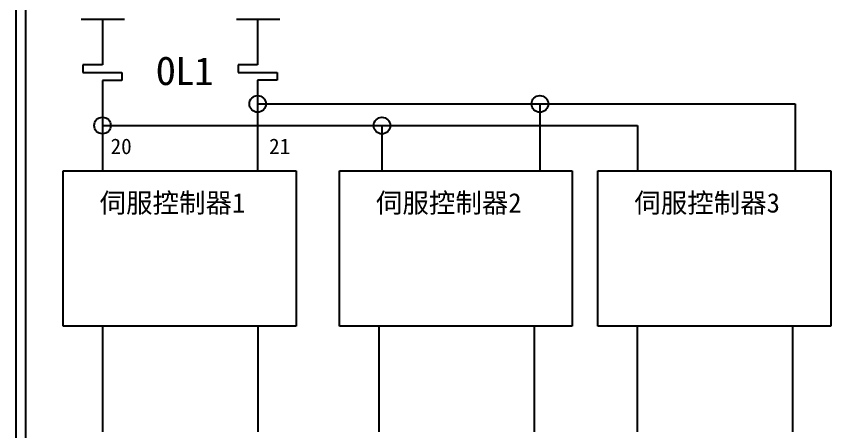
# Model space of a CAD drawing. Extents: x 10 to 297, y 3 to 207.
# Drawn here: x 10 to 114.9, y 57.4 to 110.8 of the extents above; entities that cross this region are included whole.
import ezdxf

# ---------------------------------------------------------------- set-up
doc = ezdxf.new("R2010")
doc.units = 0
doc.layers.get('0').update_dxf_attribs({"linetype": 'CONTINUOUS'})
doc.layers.add('圖框層', color=7, linetype='CONTINUOUS')
doc.layers.add('標尺寸層', color=3, linetype='CONTINUOUS')
doc.styles.add('CNS', font='romanc.shx', dxfattribs={"bigfont": 'chineset.shx'})
doc.styles.add('STSL', font='KAIU.TTF')

msp = doc.modelspace()

# ---------------------------------------------------------------- linework, layer by layer
for p, q in [((21.08, 110.42), (21.08, 104.56)), ((41.08, 110.42), (41.08, 104.56)), ((21.08, 102.56), (21.08, 90.93)), ((41.08, 102.57), (41.08, 90.93)), ((21.09, 70.93), (21.1, 57.36)), ((41.09, 70.93), (41.1, 57.36)), ((56.67, 70.93), (56.67, 57.36)), ((76.67, 70.93), (76.67, 57.36)), ((89.94, 70.93), (89.95, 57.36)), ((109.94, 70.93), (109.95, 57.36))]:
    msp.add_line(p, q)
for centre in [(41.08, 99.52), (77.42, 99.52), (21.1, 96.75), (57.09, 96.74)]:
    msp.add_circle(centre, 1.07)
at = {"layer": '圖框層', "color": 7}
for p, q in [((10, 3), (10, 206.97)), ((11.25, 4.25), (11.25, 205.72))]:
    msp.add_line(p, q, dxfattribs=at)
at = {"layer": '標尺寸層', "color": 7}
for p, q in [((18.35, 110.42), (23.92, 110.42)), ((21.08, 110.42), (21.08, 104.56)), ((38.35, 110.42), (43.92, 110.42)), ((21.08, 104.56), (18.58, 104.56)), ((18.58, 104.56), (18.58, 103.56)), ((41.08, 104.57), (38.58, 104.57)), ((38.58, 104.57), (38.58, 103.57)), ((18.58, 103.56), (23.58, 103.56)), ((23.58, 103.56), (23.58, 102.56)), ((38.58, 103.57), (43.58, 103.57)), ((43.58, 103.57), (43.58, 102.57)), ((23.58, 102.56), (21.08, 102.56)), ((43.58, 102.57), (41.08, 102.57)), ((41.08, 99.52), (110.3, 99.52)), ((77.42, 99.52), (77.42, 90.93)), ((110.3, 99.52), (110.3, 90.93)), ((21.08, 96.75), (89.99, 96.75)), ((57.09, 96.74), (57.09, 90.93)), ((89.99, 96.75), (89.99, 90.93)), ((16.02, 90.93), (46.02, 90.93)), ((16.02, 70.93), (16.02, 90.93)), ((46.02, 90.93), (46.02, 70.93)), ((51.6, 90.93), (81.6, 90.93)), ((51.6, 70.93), (51.6, 90.93)), ((81.6, 90.93), (81.6, 70.93)), ((84.87, 90.93), (114.87, 90.93)), ((84.87, 70.93), (84.87, 90.93)), ((114.87, 90.93), (114.87, 70.93)), ((46.02, 70.93), (16.02, 70.93)), ((81.6, 70.93), (51.6, 70.93)), ((114.87, 70.93), (84.87, 70.93))]:
    msp.add_line(p, q, dxfattribs=at)

# ---------------------------------------------------------------- texts
at = {"layer": '圖框層', "color": 4, "style": 'STSL'}
for s, height, p in [('OL1', 3.6, (28.03, 101.95)), ('20', 2, (22.14, 93.07)), ('21', 2, (42.55, 93.07))]:
    msp.add_text(s, height=height, dxfattribs=at).set_placement(p)
at = {"layer": '標尺寸層', "color": 7, "char_height": 2.5, "attachment_point": 1, "style": 'CNS'}
for s, insert, width in [('{\\fDFKai-SB|b0|i0|c136|p65;伺服控制器1}', (20.73, 88.05), 18.6208), ('{\\fDFKai-SB|b0|i0|c136|p65;伺服控制器2}', (56.31, 88.05), 20.0599), ('{\\fDFKai-SB|b0|i0|c136|p65;伺服控制器3}', (89.58, 88.05), 21.074)]:
    msp.add_mtext(s, dxfattribs=dict(at, insert=insert, width=width))

doc.saveas('drawing.dxf')
